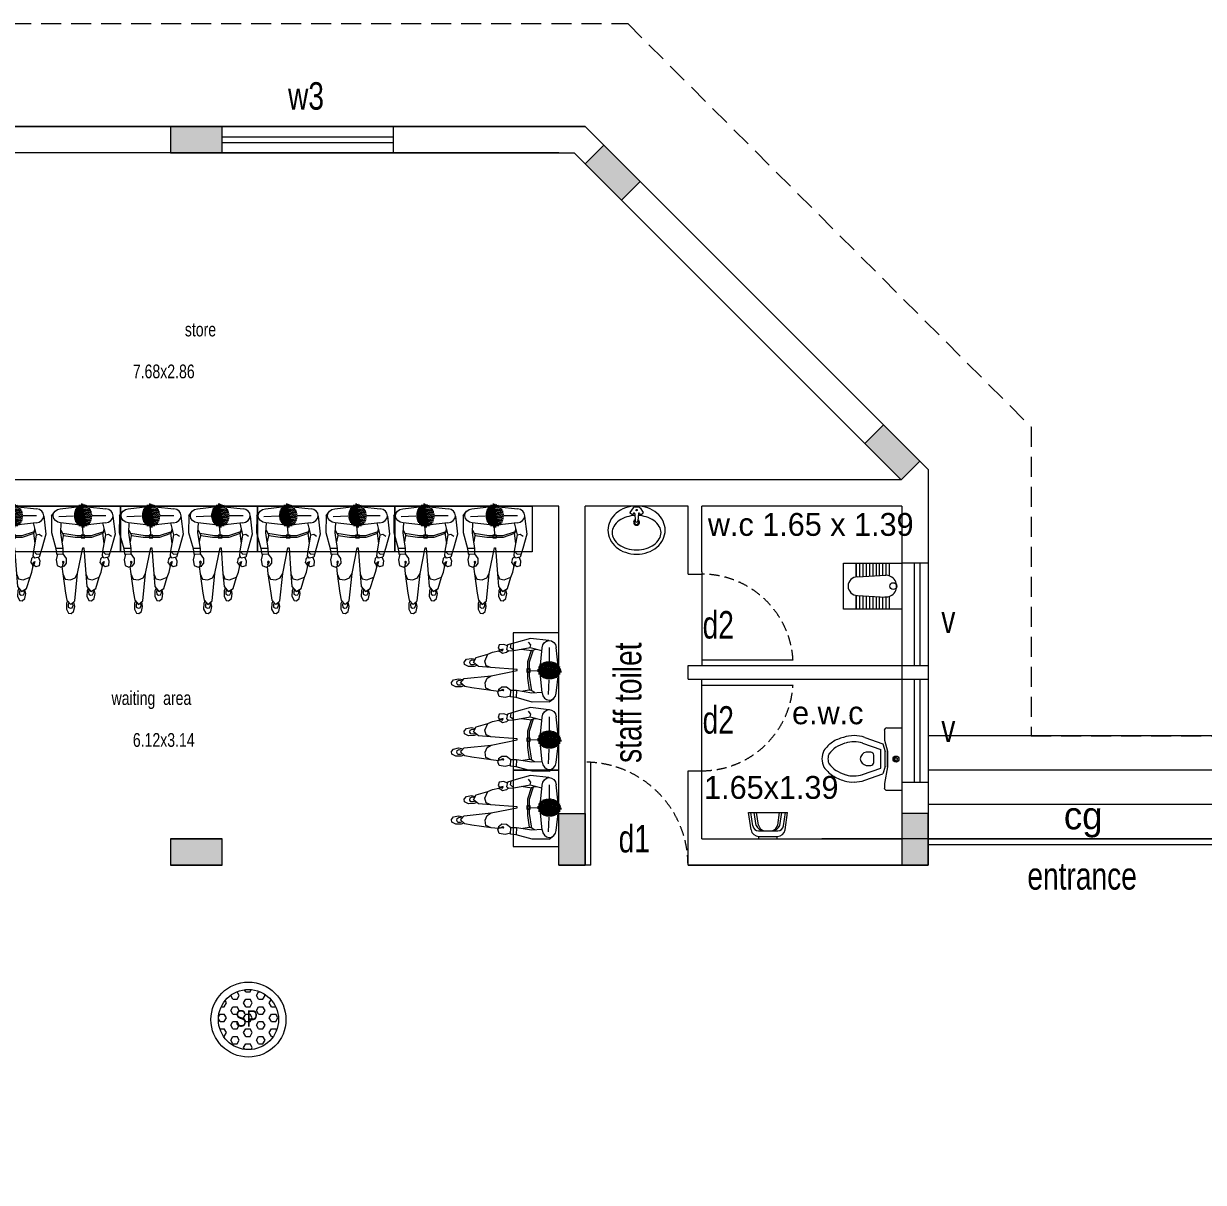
# Model space of a CAD drawing. Header units: metres. Extents: x 191982 to 427160, y -8904 to 80370.
# Drawn here: x 284932 to 295250, y 58219 to 68354 of the extents above; entities that cross this region are included whole.
import ezdxf

# ---------------------------------------------------------------- set-up
doc = ezdxf.new("R2010")
doc.units = ezdxf.units.M
doc.header["$LTSCALE"] = 700
doc.header["$MEASUREMENT"] = 0
doc.linetypes.add('DASHED2', pattern=[0.375, 0.25, -0.125])
doc.linetypes.add('HIDDEN2', pattern=[0.1875, 0.125, -0.0625])
for name, color, linetype, lineweight in [('1', 7, 'Continuous', 9), ('COLUMN', 7, 'Continuous', 9), ('COLUMNS', 10, 'Continuous', 9), ('elevations', 22, 'Continuous', 9), ('FURNITURE', 7, 'Continuous', 9), ('human', 8, 'Continuous', 9), ('MAIN GATE', 7, 'Continuous', 9), ('MANPLAN', 7, 'Continuous', 9), ('NEW PLANS', 7, 'Continuous', 9), ('PLAN', 7, 'Continuous', 9), ('TEXT', 7, 'Continuous', 9)]:
    doc.layers.add(name, color=color, linetype=linetype, lineweight=lineweight)
doc.styles.add('RVR', font='MOD20.TTF')
doc.styles.get("Standard").update_dxf_attribs({"font": 'swisscl.ttf'})

# ---------------------------------------------------------------- blocks, each defined once
blk = doc.blocks.new('BASIN')
at = {"layer": 'PLAN'}
for p, q in [((-0.066, 0.016), (-0.128, 0.012)), ((-0.073, 0.04), (-0.062, 0.056)), ((-0.063, 0.027), (-0.072, 0.033)), ((-0.016, 0.031), (-0.055, 0.058)), ((-0.01, -0.019), (-0.01, 0.019)), ((-0.066, -0.016), (-0.128, -0.012)), ((-0.073, -0.04), (-0.062, -0.056)), ((-0.063, -0.027), (-0.072, -0.033)), ((-0.016, -0.031), (-0.055, -0.058))]:
    blk.add_line(p, q, dxfattribs=at)
blk.add_lwpolyline([(-0.21, -0.25, 0.114941), (-0.132, -0.232, 0.103853), (-0.062, -0.177, 0.091249), (-0.016, -0.098, 0.083978), (0, 0, 0.083978), (-0.016, 0.098, 0.091249), (-0.062, 0.177, 0.103853), (-0.132, 0.232, 0.114941), (-0.21, 0.25, 0.114941), (-0.289, 0.232, 0.103853), (-0.359, 0.177, 0.091249), (-0.404, 0.098, 0.083978), (-0.42, 0, 0.083978), (-0.404, -0.098, 0.091249), (-0.359, -0.177, 0.103853), (-0.289, -0.232, 0.114941)], format="xyb", close=True, dxfattribs=at)
for points in [[(-0.082, 0.015, 0.058321), (-0.094, 0.085, 0.08231), (-0.126, 0.152, 0.106842), (-0.177, 0.199, 0.134388), (-0.232, 0.214, 0.134388), (-0.286, 0.199, 0.106842), (-0.338, 0.152, 0.08231), (-0.37, 0.085, 0.070665), (-0.382, 0)], [(-0.382, 0, 0.070665), (-0.37, -0.085, 0.08231), (-0.338, -0.152, 0.106842), (-0.286, -0.199, 0.134388), (-0.232, -0.214, 0.134388), (-0.177, -0.199, 0.106842), (-0.126, -0.152, 0.08231), (-0.094, -0.085, 0.058296), (-0.082, -0.015)]]:
    blk.add_lwpolyline(points, format="xyb", dxfattribs=at)
for radius in [0.00569, 0.00369]:
    blk.add_circle((-0.035, 0), radius, dxfattribs=at)
for centre, radius, start, end in [((-0.142, 0), 0.0257, 30.8964, 331.2082), ((-0.142, 0), 0.0188, 42.6613, 320.6475), ((-0.128, 0), 0.0123, 89.7573, 270.2427), ((-0.069, 0.037), 0.005, 145.9627, 235.9627), ((-0.066, 0.022), 0.0059, 268.9223, 55.3976), ((-0.058, 0.053), 0.005, 55.9627, 145.9627), ((-0.025, 0.02), 0.0144, 358.4, 54.5147), ((-0.069, -0.037), 0.005, 123.9181, 214.0373), ((-0.066, -0.022), 0.0059, 304.6024, 91.0777), ((-0.058, -0.053), 0.005, 214.0373, 304.0009), ((-0.025, -0.02), 0.0144, 305.4853, 1.6)]:
    blk.add_arc(centre, radius, start, end, dxfattribs=at)
blk = doc.blocks.new('EWC')
at = {"layer": 'COLUMN'}
blk.add_line((-0.273, 0), (0.273, 0), dxfattribs=at)
at = {"layer": 'PLAN'}
for p, q in [((-0.273, -0.132), (-0.273, 0)), ((0.273, -0.132), (0.273, 0)), ((-0.251, -0.153), (-0.164, -0.153)), ((-0.189, -0.325), (-0.134, -0.167)), ((-0.164, -0.153), (-0.068, -0.126)), ((-0.139, -0.343), (-0.083, -0.184)), ((-0.134, -0.167), (-0.065, -0.147)), ((0.079, -0.184), (-0.083, -0.184)), ((-0.068, -0.126), (0.068, -0.126)), ((0.068, -0.126), (-0.068, -0.126)), ((0.065, -0.147), (-0.065, -0.147)), ((0.065, -0.147), (0.129, -0.166)), ((0.068, -0.126), (0.214, -0.153)), ((0.134, -0.343), (0.079, -0.184)), ((0.185, -0.325), (0.129, -0.166)), ((0.214, -0.153), (0.251, -0.153)), ((-0.06, -0.272), (-0.06, -0.311)), ((0.03, -0.245), (-0.034, -0.245)), ((0.056, -0.311), (0.056, -0.272))]:
    blk.add_line(p, q, dxfattribs=at)
for radius in [0.026, 0.0118]:
    blk.add_circle((0, -0.051), radius, dxfattribs=at)
for centre, radius, start, end in [((-0.014, -0.049), 0.0036, 90.2071, 251.7929), ((-0.013, -0.057), 0.0036, 126.2071, 287.7929), ((0, -0.051), 0.0153, 184.4559, 193.5441), ((0, -0.051), 0.0153, 220.4559, 229.5441), ((-0.006, -0.064), 0.0036, 162.2071, 323.7929), ((0, -0.051), 0.0153, 256.4559, 265.5441), ((0.002, -0.065), 0.0036, 198.2071, 359.7929), ((0, -0.051), 0.0153, 292.4559, 301.5441), ((0.01, -0.061), 0.0036, 234.2071, 35.7929), ((0, -0.051), 0.0153, 328.4559, 337.5441), ((0.014, -0.053), 0.0036, 270.2071, 71.7929), ((-0.251, -0.132), 0.0216, 180, 270), ((0.251, -0.132), 0.0216, 270, 360), ((-0.034, -0.272), 0.0263, 90, 180), ((0.03, -0.272), 0.0263, 360, 90), ((0.083, -0.418), 0.288, 161.1646, 180), ((0.083, -0.418), 0.234, 161.1646, 180), ((0.005, -0.298), 0.067, 190.924, 265.0214), ((-0.011, -0.298), 0.0682, 279.0784, 348.785), ((0, -0.365), 0.000539, 260.7056, 283.4198), ((-0.087, -0.418), 0.234, 360, 18.8354), ((-0.087, -0.418), 0.288, 360, 18.8354), ((0.083, -0.418), 0.288, 180, 198.8354), ((0.16, -0.418), 0.362, 194.9626, 211.7838), ((0.083, -0.418), 0.234, 180, 198.8354), ((0.16, -0.418), 0.308, 194.9626, 211.7838), ((-0.181, -0.403), 0.33, 327.6462, 344.7553), ((-0.019, -0.432), 0.166, 341.1646, 3.7754), ((-0.181, -0.403), 0.384, 327.6462, 344.7553), ((-0.019, -0.432), 0.22, 341.1646, 3.7754), ((0.107, -0.432), 0.309, 214.6359, 233.9389), ((0.107, -0.432), 0.255, 214.6359, 233.9389), ((-0.111, -0.432), 0.255, 306.0611, 325.3641), ((-0.111, -0.432), 0.309, 306.0611, 325.3641), ((-0.002, -0.537), 0.162, 243.2988, 270), ((-0.002, -0.537), 0.109, 243.2988, 270), ((-0.002, -0.537), 0.109, 270, 296.7012), ((-0.002, -0.537), 0.162, 270, 296.7012)]:
    blk.add_arc(centre, radius, start, end, dxfattribs=at)
blk = doc.blocks.new('ORISA PAN')
at = {"layer": 'PLAN'}
for p, q in [((-0.2, 0.51), (0.2, 0.51)), ((-0.2, 0), (-0.2, 0.51)), ((-0.2, 0.51), (0.2, 0.51)), ((0.2, 0.51), (0.2, 0)), ((0.2, 0.51), (0.2, 0)), ((-0.2, 0.4), (-0.09, 0.4)), ((-0.2, 0.371), (-0.095, 0.371)), ((-0.2, 0.342), (-0.093, 0.342)), ((-0.2, 0.313), (-0.091, 0.313)), ((-0.081, 0.121), (-0.095, 0.37)), ((0.081, 0.121), (0.095, 0.37)), ((0.09, 0.4), (0.2, 0.4)), ((0.091, 0.313), (0.2, 0.313)), ((0.093, 0.342), (0.2, 0.342)), ((0.095, 0.371), (0.2, 0.371)), ((-0.2, 0.284), (-0.09, 0.284)), ((-0.2, 0.255), (-0.088, 0.255)), ((-0.2, 0.226), (-0.087, 0.226)), ((0.087, 0.226), (0.2, 0.226)), ((0.088, 0.255), (0.2, 0.255)), ((0.09, 0.284), (0.2, 0.284)), ((-0.2, 0.197), (-0.085, 0.197)), ((-0.2, 0.168), (-0.084, 0.168)), ((-0.2, 0.139), (-0.082, 0.139)), ((-0.08, 0.11), (-0.2, 0.11)), ((-0.2, 0.11), (-0.08, 0.11)), ((0.2, 0.11), (0.08, 0.11)), ((0.08, 0.11), (0.2, 0.11)), ((0.082, 0.139), (0.2, 0.139)), ((0.084, 0.168), (0.2, 0.168)), ((0.085, 0.197), (0.2, 0.197)), ((0.2, 0), (-0.2, 0))]:
    blk.add_line(p, q, dxfattribs=at)
blk.add_circle((0, 0.435), 0.03, dxfattribs=at)
for centre, radius, start, end in [((0, 0.37), 0.0946, 353.8119, 186.1881), ((0, 0.121), 0.081, 180, 360)]:
    blk.add_arc(centre, radius, start, end, dxfattribs=at)
blk = doc.blocks.new('Seating Man')
at = {"layer": 'MANPLAN'}
for p, q in [((-143, 537), (-125, 572)), ((-142, 488), (-143, 537)), ((-128, 498), (-127, 518)), ((-127, 518), (-110, 527)), ((-125, 572), (-103, 575)), ((-110, 527), (-93, 524)), ((-103, 575), (-80, 556)), ((-93, 524), (-83, 506)), ((-80, 556), (-71, 512)), ((-151, 396), (-140, 457)), ((-133, 465), (-142, 488)), ((-140, 457), (-106, 496)), ((-122, 478), (-128, 498)), ((-106, 496), (-70, 464)), ((-83, 506), (-89, 481)), ((-71, 512), (-79, 472)), ((-70, 464), (-45, 226)), ((35, 424), (53, 460)), ((37, 375), (35, 424)), ((52, 405), (68, 414)), ((53, 460), (75, 463)), ((68, 414), (86, 411)), ((75, 463), (99, 443)), ((99, 443), (107, 399)), ((-175, 228), (-151, 396)), ((26, 229), (35, 339)), ((35, 339), (71, 382)), ((46, 353), (37, 375)), ((51, 385), (52, 405)), ((57, 365), (51, 385)), ((71, 382), (114, 357)), ((86, 411), (95, 393)), ((95, 393), (90, 371)), ((107, 399), (100, 365)), ((114, 357), (144, 257)), ((-182, 164), (-175, 228)), ((-175, 228), (-154, 273)), ((-154, 273), (-107, 280)), ((-107, 280), (-67, 262)), ((-67, 262), (-45, 226)), ((-45, 226), (0, 0)), ((9, -1), (26, 229)), ((26, 229), (43, 270)), ((43, 270), (84, 281)), ((84, 281), (144, 257)), ((144, 257), (161, 214)), ((161, 214), (173, 159)), ((-234, 105), (-225, 156)), ((-222, 57), (-234, 105)), ((-225, 156), (-191, 169)), ((-191, 169), (-169, 157)), ((-178, 122), (-174, 141)), ((-171, 117), (-178, 122)), ((-174, 155), (-175, 145)), ((-175, 145), (-163, 125)), ((-166, 165), (-174, 155)), ((-163, 125), (-171, 117)), ((-161, 154), (-166, 165)), ((-144, 135), (-161, 154)), ((-145, 93), (-144, 135)), ((150, 128), (167, 150)), ((152, 116), (150, 128)), ((158, 93), (153, 115)), ((167, 150), (167, 161)), ((167, 161), (181, 155)), ((181, 144), (172, 128)), ((172, 128), (187, 121)), ((178, 138), (181, 124)), ((195, 165), (181, 154)), ((181, 155), (181, 144)), ((187, 121), (181, 144)), ((225, 158), (195, 165)), ((217, 85), (229, 115)), ((229, 115), (225, 158)), ((-275, -133), (-236, 7)), ((-236, 7), (-230, 57)), ((-172, 5), (-236, 7)), ((-230, 57), (-171, 54)), ((-172, 5), (-193, -130)), ((-175, 54), (-145, 93)), ((-171, 54), (-172, 5)), ((0, 0), (9, -1)), ((174, 75), (158, 93)), ((185, 92), (172, 71)), ((172, 71), (176, 30)), ((176, 30), (200, 57)), ((176, 30), (201, -114)), ((225, 83), (185, 92)), ((200, 57), (233, 53)), ((247, 7), (225, 83)), ((282, -118), (247, 7)), ((-171, -107), (-181, -51)), ((-168, -107), (-67, -93)), ((-67, -93), (79, -93)), ((79, -93), (179, -127)), ((188, -36), (176, -130)), ((225, -119), (250, -101)), ((-273, -281), (-275, -133)), ((-194, -220), (-16, -201)), ((-193, -130), (-188, -219)), ((-192, -155), (-177, -128)), ((-177, -128), (-168, -107)), ((-177, -128), (-49, -108)), ((-49, -108), (76, -109)), ((35, -201), (-46, -201)), ((37, -191), (-34, -191)), ((14, -181), (-10, -181)), ((2, -109), (-1, -181)), ((20, -201), (199, -220)), ((35, -200), (53, -203)), ((76, -109), (183, -142)), ((201, -114), (175, -217)), ((179, -127), (183, -142)), ((183, -142), (187, -168)), ((201, -114), (225, -119)), ((264, -276), (282, -118)), ((-273, -281), (-243, -321)), ((-210, -275), (-81, -281)), ((19, -271), (-76, -271)), ((17, -281), (-76, -281)), ((15, -291), (-76, -291)), ((22, -261), (-75, -261)), ((13, -301), (-75, -301)), ((24, -251), (-73, -251)), ((26, -241), (-70, -241)), ((28, -231), (-66, -231)), ((30, -221), (-61, -221)), ((32, -211), (-54, -211)), ((12, -307), (75, -320)), ((14, -297), (77, -311)), ((16, -288), (79, -301)), ((18, -278), (81, -291)), ((20, -268), (81, -281)), ((22, -258), (80, -271)), ((24, -248), (79, -260)), ((26, -239), (77, -249)), ((29, -229), (74, -238)), ((31, -219), (69, -227)), ((33, -209), (62, -216)), ((202, -280), (84, -279)), ((-197, -342), (-27, -361)), ((11, -311), (-73, -311)), ((9, -321), (-70, -321)), ((7, -331), (-66, -331)), ((4, -341), (-62, -341)), ((2, -351), (-55, -351)), ((0, -361), (-47, -361)), ((-2, -371), (-35, -371)), ((-3, -381), (-15, -381)), ((-4, -380), (7, -383)), ((-3, -376), (20, -380)), ((-1, -366), (35, -373)), ((1, -356), (46, -366)), ((4, -346), (55, -357)), ((6, -336), (61, -348)), ((8, -327), (67, -339)), ((10, -317), (71, -330)), ((40, -359), (202, -342))]:
    blk.add_line(p, q, dxfattribs=at)
for points in [[(-15, -88), (19, -88), (19, -111), (-15, -111)], [(-13, -90), (17, -90), (17, -110), (-13, -110)]]:
    blk.add_lwpolyline(points, close=True, dxfattribs=at)
blk.add_ellipse((-187, -281), major_axis=(72.5, 0), ratio=0.852791, start_param=1.661118, end_param=4.57586, dxfattribs=at)
at = {"layer": 'MANPLAN', "extrusion": (0, 0, -1)}
blk.add_ellipse((192, -281), major_axis=(-72.5, 0), ratio=0.852791, start_param=1.661118, end_param=4.57586, dxfattribs=at)
blk = doc.blocks.new('DAS')
at = {"layer": 'MAIN GATE'}
h = blk.add_hatch(dxfattribs=at)
h.set_pattern_fill('HEX', color=1, scale=0.3, style=0)
h.paths.add_polyline_path([(-3163.779, -2.2, 1), (-3163.253, -2.2, 1)])
at = {"layer": 'MAIN GATE', "color": 5}
for radius in [0.328, 0.263]:
    blk.add_circle((-3163.516, -2.2), radius, dxfattribs=at)
at = {"layer": 'NEW PLANS', "color": 7}
blk.add_text('SP', height=0.144, dxfattribs=at).set_placement((-3163.631, -2.262))

msp = doc.modelspace()

# ---------------------------------------------------------------- hatches: boundary and pattern name
at = {"layer": 'COLUMNS'}
msp.add_hatch(color=256, dxfattribs=at).paths.add_polyline_path([(286667.955, 67454.132), (286217.955, 67454.132), (286217.955, 67224.132), (286667.955, 67224.132)])
at = {"layer": 'elevations'}
for points in [[(290161.153, 66810.664), (290323.788, 66973.299), (290005.59, 67291.497), (289842.955, 67128.862)], [(292608.02, 64363.797), (292770.655, 64526.432), (292452.457, 64844.63), (292289.822, 64681.995)]]:
    msp.add_hatch(color=256, dxfattribs=at).paths.add_polyline_path(points)
at = {"layer": 'NEW PLANS'}
for points in [[(289612.955, 60994.132), (289842.955, 60994.132), (289842.955, 61444.132), (289612.955, 61444.132)], [(292612.955, 61214.132), (292842.955, 61214.132), (292842.955, 61444.132), (292612.955, 61444.132)], [(286667.955, 61224.132), (286217.955, 61224.132), (286217.955, 60994.132), (286667.955, 60994.132)], [(292612.955, 61214.132), (292612.955, 60994.132), (292842.955, 60994.132), (292842.955, 61214.132)]]:
    msp.add_hatch(color=256, dxfattribs=at).paths.add_polyline_path(points)

# ---------------------------------------------------------------- linework, layer by layer
at = {"layer": '1'}
for p, q in [((286667.955, 67224.132), (286667.955, 67454.132)), ((288167.955, 67224.132), (288167.955, 67454.132)), ((286217.955, 67224.132), (284382.955, 67224.132))]:
    msp.add_line(p, q, dxfattribs=at)
msp.add_lwpolyline([(286217.955, 67224.132), (286667.955, 67224.132), (286667.955, 67454.132), (286217.955, 67454.132)], close=True, dxfattribs=at)
at = {"layer": 'elevations'}
msp.add_line((292452.457, 64844.63), (292289.822, 64681.995), dxfattribs=at)
msp.add_lwpolyline([(286667.955, 67454.132), (289842.955, 67454.132), (292842.955, 64454.132), (292842.955, 61444.132)], dxfattribs=at)
for points in [[(289842.955, 67128.862), (290005.59, 67291.497), (290323.788, 66973.299), (290161.153, 66810.664)], [(292289.822, 64681.995), (292452.457, 64844.63), (292770.655, 64526.432), (292608.02, 64363.797)]]:
    msp.add_lwpolyline(points, close=True, dxfattribs=at)
at = {"layer": 'FURNITURE'}
for points in [[(285779.366, 64133.797), (285779.366, 63733.797), (284579.366, 63733.797), (284579.366, 64133.797)], [(286979.366, 64133.797), (286979.366, 63733.797), (285779.366, 63733.797), (285779.366, 64133.797)], [(288179.366, 64133.797), (288179.366, 63733.797), (286979.366, 63733.797), (286979.366, 64133.797)], [(289379.366, 64133.797), (289379.366, 63733.797), (288179.366, 63733.797), (288179.366, 64133.797)], [(289612.955, 63024.179), (289212.955, 63024.179), (289212.955, 61824.179), (289612.955, 61824.179)], [(289612.955, 61824.179), (289212.955, 61824.179), (289212.955, 61157.385), (289612.955, 61157.385)]]:
    msp.add_lwpolyline(points, close=True, dxfattribs=at)
at = {"layer": 'NEW PLANS'}
for p, q in [((289842.955, 67454.132), (284382.955, 67454.132)), ((289842.955, 67454.132), (292842.955, 64454.132)), ((286217.955, 67224.132), (284382.955, 67224.132)), ((289612.955, 67224.132), (284382.955, 67224.132)), ((286612.955, 67224.132), (289747.686, 67224.132)), ((289612.955, 67224.132), (287662.955, 67224.132)), ((289612.955, 67224.132), (287662.955, 67224.132)), ((289747.686, 67224.132), (292608.02, 64363.797)), ((292842.955, 64454.132), (292842.955, 61094.132)), ((292608.02, 64363.797), (283382.955, 64363.797)), ((292842.955, 64224.132), (292842.955, 61094.132)), ((289612.955, 64133.797), (283382.955, 64133.797)), ((289612.955, 60994.132), (289612.955, 64133.797)), ((289842.955, 60994.132), (289842.955, 64133.797)), ((290742.955, 64133.797), (289842.955, 64133.797)), ((290742.955, 63538.964), (290742.955, 64133.797)), ((292612.955, 64133.797), (290862.955, 64133.797)), ((290862.955, 63559.299), (290862.955, 64133.797)), ((292612.955, 64133.797), (292612.955, 62738.964)), ((292612.955, 64133.797), (292612.955, 61094.132)), ((292612.955, 64128.862), (292612.955, 62738.964)), ((290862.955, 63559.299), (290862.955, 62738.964)), ((292612.955, 63638.964), (292842.955, 63638.964)), ((290742.955, 63538.964), (290862.955, 63538.964)), ((290862.955, 63538.964), (290862.955, 62738.964)), ((290742.955, 62738.964), (292612.955, 62738.964)), ((290742.955, 62618.964), (290742.955, 62738.964)), ((290862.955, 62788.964), (291661.391, 62788.964)), ((292612.955, 62738.964), (292842.955, 62738.964)), ((290742.955, 62618.964), (292612.955, 62618.964)), ((290862.955, 61818.964), (290862.955, 62618.964)), ((290862.955, 62568.964), (291661.391, 62568.964)), ((292612.955, 62618.964), (292612.955, 61444.132)), ((292612.955, 62618.964), (292842.955, 62618.964)), ((289892.955, 60994.132), (289892.955, 61892.742)), ((290742.955, 61818.964), (290862.955, 61818.964)), ((290742.955, 61224.132), (290742.955, 61818.964)), ((290862.955, 61224.132), (290862.955, 61818.964)), ((292612.955, 61718.964), (292842.955, 61718.964)), ((289612.955, 61444.132), (289842.955, 61444.132)), ((291294.412, 61303.947), (291272.122, 61455.519)), ((291272.122, 61455.519), (291614.295, 61455.519)), ((291309.788, 61336.857), (291292.337, 61455.519)), ((291339.468, 61341.222), (291322.66, 61455.519)), ((291359.256, 61344.132), (291342.875, 61455.519)), ((291527.162, 61344.132), (291543.542, 61455.519)), ((291546.949, 61341.222), (291563.757, 61455.519)), ((291546.949, 61341.222), (291563.757, 61455.519)), ((291576.63, 61336.857), (291594.08, 61455.519)), ((291592.005, 61303.947), (291614.295, 61455.519)), ((292612.955, 61444.132), (292612.955, 61094.132)), ((292612.955, 61444.132), (292612.955, 61094.132)), ((291359.256, 61294.132), (291527.162, 61294.132)), ((286667.955, 61224.132), (286217.955, 61224.132)), ((286667.955, 61224.132), (286217.955, 61224.132)), ((286217.955, 61224.132), (286667.955, 61224.132)), ((286667.955, 61224.132), (286217.955, 61224.132)), ((286217.955, 61224.132), (286667.955, 61224.132)), ((290742.955, 60994.132), (290742.955, 61224.132)), ((290862.955, 61224.132), (291913.462, 61224.132)), ((291363.667, 61244.132), (291522.75, 61244.132)), ((291363.667, 61224.132), (291363.667, 61244.132)), ((291363.667, 61224.132), (291522.75, 61224.132)), ((291522.75, 61224.132), (291522.75, 61244.132)), ((292612.955, 61224.132), (291913.462, 61224.132)), ((292612.955, 61224.132), (291913.462, 61224.132)), ((291913.462, 61224.132), (292612.955, 61224.132)), ((292612.955, 61224.132), (291913.462, 61224.132)), ((291913.462, 61224.132), (292612.955, 61224.132)), ((296072.955, 61224.132), (292612.955, 61224.132)), ((296072.955, 61224.132), (292612.955, 61224.132)), ((296072.955, 61224.132), (292612.955, 61224.132)), ((292842.955, 61224.132), (295622.955, 61224.132)), ((292612.955, 61094.132), (292612.955, 60994.132)), ((292612.955, 61094.132), (292612.955, 60994.132)), ((292842.955, 61174.132), (295622.955, 61174.132)), ((292842.955, 61094.132), (292842.955, 60994.132)), ((292842.955, 61094.132), (292842.955, 60994.132)), ((286667.955, 60994.132), (286217.955, 60994.132)), ((286667.955, 60994.132), (286217.955, 60994.132)), ((286217.955, 60994.132), (286667.955, 60994.132)), ((286667.955, 60994.132), (286217.955, 60994.132)), ((286217.955, 60994.132), (286667.955, 60994.132)), ((289842.955, 60994.132), (289612.955, 60994.132)), ((289842.955, 60994.132), (289612.955, 60994.132)), ((289842.955, 60994.132), (289612.955, 60994.132)), ((289842.955, 60994.132), (289612.955, 60994.132)), ((289612.955, 60994.132), (289842.955, 60994.132)), ((289612.955, 60994.132), (289842.955, 60994.132)), ((289612.955, 60994.132), (289722.955, 60994.132)), ((289842.955, 60994.132), (289612.955, 60994.132)), ((289842.955, 60994.132), (289612.955, 60994.132)), ((289612.955, 60994.132), (289842.955, 60994.132)), ((289612.955, 60994.132), (289842.955, 60994.132)), ((289612.955, 60994.132), (289722.955, 60994.132)), ((289892.955, 60994.132), (289842.955, 60994.132)), ((292612.955, 60994.132), (290742.955, 60994.132)), ((292612.955, 60994.132), (290742.955, 60994.132)), ((290742.955, 60994.132), (292612.955, 60994.132)), ((292612.955, 60994.132), (290742.955, 60994.132)), ((290742.955, 60994.132), (292612.955, 60994.132)), ((292842.955, 60994.132), (292612.955, 60994.132))]:
    msp.add_line(p, q, dxfattribs=at)
for points in [[(292722.955, 62738.964), (292722.955, 63638.964)], [(292772.955, 62738.964), (292772.955, 63638.964)], [(292722.955, 61718.964), (292722.955, 62618.964)], [(292772.955, 61718.964), (292772.955, 62618.964)], [(296967.955, 57994.132), (296967.955, 62124.132), (292842.955, 62124.132)], [(296667.955, 57994.132), (296667.955, 61824.132), (292842.955, 61824.132)], [(296367.955, 57994.132), (296367.955, 61524.132), (292842.955, 61524.132)]]:
    msp.add_lwpolyline(points, dxfattribs=at)
for points in [[(289612.955, 60994.132), (289612.955, 61444.132), (289842.955, 61444.132), (289842.955, 60994.132)], [(292842.955, 61444.132), (292612.955, 61444.132), (292612.955, 60994.132), (292842.955, 60994.132)], [(286217.955, 60994.132), (286667.955, 60994.132), (286667.955, 61224.132), (286217.955, 61224.132)]]:
    msp.add_lwpolyline(points, close=True, dxfattribs=at)
at = {"layer": 'NEW PLANS', "linetype": 'HIDDEN2'}
for centre, radius, start, end in [((290752.955, 64133.797), 800, 0, 0), ((290862.955, 62738.964), 800, 3.5833217, 90), ((290862.955, 62618.964), 800, 270, 356.4166783), ((289842.955, 60994.132), 900, 0, 90)]:
    msp.add_arc(centre, radius, start, end, dxfattribs=at)
at = {"layer": 'NEW PLANS'}
for centre, radius, start, end in [((291363.667, 61314.132), 70, 188.3658861, 270), ((291359.256, 61344.132), 50, 188.3658861, 270), ((291410.704, 61371.401), 77.365, 202.9604594, 267.1573608), ((291430.434, 61364.463), 74.175, 192.0140691, 251.4749441), ((291455.983, 61364.463), 74.175, 288.5250559, 347.9859309), ((291475.713, 61371.401), 77.365, 272.8426392, 337.0395406), ((291522.75, 61314.132), 70, 270, 351.6341139), ((291527.162, 61344.132), 50, 270, 351.6341139)]:
    msp.add_arc(centre, radius, start, end, dxfattribs=at)
at = {"layer": 'PLAN'}
for p, q in [((286667.955, 67454.132), (288167.955, 67454.132)), ((286667.955, 67364.132), (288167.955, 67364.132)), ((286667.955, 67314.132), (288167.955, 67314.132)), ((287835.455, 67364.132), (288167.955, 67364.132)), ((287835.455, 67364.132), (288167.955, 67364.132)), ((287835.455, 67314.132), (288167.955, 67314.132)), ((287835.455, 67314.132), (288167.955, 67314.132)), ((286667.955, 67224.132), (288167.955, 67224.132))]:
    msp.add_line(p, q, dxfattribs=at)
at = {"layer": 'PLAN', "linetype": 'DASHED2'}
msp.add_lwpolyline([(256642.955, 19209.132), (256642.955, 55136.924), (260400.163, 58894.132), (262872.955, 58894.132), (262872.955, 62124.132), (266102.955, 62124.132), (266102.955, 64596.924), (269860.163, 68354.132), (290215.747, 68354.132), (293742.955, 64826.924), (293742.955, 62124.132), (296972.955, 62124.132), (296972.955, 58894.132), (299675.747, 58894.132), (303202.955, 55366.924), (303202.955, 42074.132)], dxfattribs=at)
at = {"layer": 'PLAN'}
msp.add_lwpolyline([(257542.955, 19209.132), (257542.955, 54764.132), (260772.955, 57994.132), (263772.955, 57994.132), (263772.955, 61224.132), (267002.955, 61224.132), (267002.955, 64224.132), (270232.955, 67454.132), (289842.955, 67454.132), (292842.955, 64454.132), (292842.955, 61224.132), (296072.955, 61224.132), (296072.955, 57994.132), (299302.955, 57994.132), (302302.955, 54994.132), (302302.955, 42074.132)], dxfattribs=at)

# ---------------------------------------------------------------- block references
at = {"layer": 'human', "xscale": -1, "rotation": 180}
for p in [(284844.518, 63769.179), (285450.159, 63769.179), (286044.518, 63769.179), (286650.159, 63769.179), (287244.518, 63769.179), (287850.159, 63769.179), (288444.518, 63769.179), (289050.159, 63769.179)]:
    msp.add_blockref('Seating Man', p, dxfattribs=at)
at = {"layer": 'human', "rotation": 90}
for p in [(289248.337, 62694.971), (289248.337, 62089.331), (289248.337, 61494.971)]:
    msp.add_blockref('Seating Man', p, dxfattribs=at)
at = {"layer": 'MAIN GATE', "xscale": 1000, "yscale": 1000, "zscale": 1000}
msp.add_blockref('DAS', (3450414.876, 61843.057), dxfattribs=at)
at = {"layer": 'NEW PLANS', "xscale": 1000, "yscale": 1000, "zscale": 1000}
for name, p, rotation in [('BASIN', (290292.955, 64133.797), 89.99999999999999), ('ORISA PAN', (292102.955, 63433.913), 270), ('EWC', (292612.955, 61921.548), 270)]:
    msp.add_blockref(name, p, dxfattribs=dict(at, rotation=rotation))

# ---------------------------------------------------------------- texts
at = {"layer": 'elevations', "style": 'RVR'}
msp.add_text('cg', height=240, dxfattribs=at).set_placement((294029.646, 61307.109))
at = {"layer": 'NEW PLANS'}
for s, height, p in [('store', 120, (286342.539, 65618.353)), ('7.68x2.86', 120, (285887.875, 65251.935)), ('d2', 240, (290870.694, 62975.689)), ('v', 240, (292958.025, 63022.698)), ('waiting  area', 120, (285701.567, 62394.937)), ('d2', 240, (290870.694, 62144.015)), ('v', 240, (292958.025, 62070.115)), ('6.12x3.14', 120, (285887.875, 62028.519)), ('d1', 240, (290136.498, 61104.57)), ('entrance', 240, (293710.808, 60779.431))]:
    msp.add_text(s, height=height, dxfattribs=at).set_placement(p)
at = {"layer": 'NEW PLANS', "style": 'RVR'}
for s, p in [('w.c 1.65 x 1.39', (290916.888, 63873.75)), ('e.w.c', (291653.124, 62225.977)), ('1.65x1.39', (290883.741, 61573.571))]:
    msp.add_text(s, height=200, dxfattribs=at).set_placement(p)
at = {"layer": 'NEW PLANS'}
msp.add_text('staff toilet', height=240, rotation=90, dxfattribs=at).set_placement((290334.945, 61887.749))
at = {"layer": 'TEXT'}
msp.add_text('w3', height=240, dxfattribs=at).set_placement((287245.083, 67601.409))

doc.saveas('drawing.dxf')
